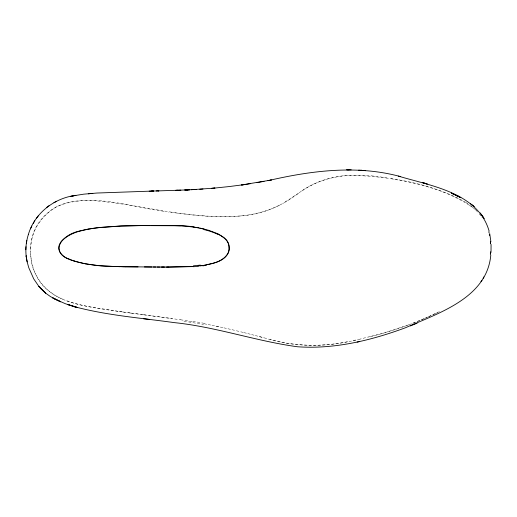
<?xml version="1.0" encoding="UTF-8"?>
<svg xmlns="http://www.w3.org/2000/svg" width="517" height="517" viewBox="0 0 517 517"><rect width="100%" height="100%" fill="white"/><g stroke="black" fill="none" stroke-linecap="round" stroke-linejoin="round"><path stroke-width="0.39" stroke-dasharray="2.58 1.94" d="M298.742 193.08L283.096 203.33M301.818 190.967C326.401 173.686 358.165 172.756 386.742 177.977M279.923 205.029C245.517 222.568 205.378 216.242 168.626 212.099M439.437 311.628L428.839 316.604M435.708 313.483L437.563 312.591M435.081 313.774L424.328 318.588M428.212 316.889C408.921 325.452 388.816 332.134 368.33 337.194M423.688 318.853L416.624 321.768M412.734 323.293L415.978 322.026M408.902 324.754L384.758 332.735L359.955 339.126M360.045 339.146L351.747 340.871M355.903 340.05C326.414 347.133 295.31 347.456 266.197 338.389M347.689 341.685C321.929 347.094 295.045 346.519 269.7 339.281M143.332 314.717L180.62 319.784M143.241 314.698L122.516 311.938M130.833 313.056L172.413 318.588M130.762 313.063L118.322 311.363M122.355 311.919C103.303 309.16 83.903 307.066 65.711 300.416M118.141 311.337C90.772 306.322 56.153 305.838 39.098 280.085A69.679 69.659 64 0 1 35.511 273.965C31.834 267.315 30.833 259.612 30.606 252.115M180.536 319.764L192.563 321.677M391.039 178.72C416.592 183.07 442.384 189.241 465.171 202.011M164.057 211.324C129.237 206.645 91.683 192.421 57.329 206.309C44.624 213.476 33.954 226.272 31.524 240.928C30.897 244.547 30.561 248.225 30.606 251.895M204.209 323.765L208.164 324.534M208.086 324.514L212.099 325.322M211.989 325.296L220.035 326.99M215.925 326.111L224.042 327.875M223.919 327.843L228.049 328.78M227.952 328.754L232.055 329.71M231.984 329.691L243.94 332.599M243.908 332.586L247.817 333.581M247.766 333.568L251.63 334.57M266.126 338.37L259.036 336.515M251.559 334.544L255.366 335.546M255.282 335.527L262.565 337.446M62.99 299.304C54.311 295.73 46.297 290.211 40.604 282.683A44.798 44.779 63.2 0 1 36.817 276.789L33.902 270.204L31.847 262.907A60.928 60.916 52.4 0 1 30.568 252.496C29.708 237.846 35.763 223.047 47.021 213.547C59.571 201.72 77.783 199.633 94.262 200.693C142.854 204.687 190.521 220.203 239.752 215.983C261.324 214.936 281.804 206.121 298.781 193.028C313.864 181.971 332.302 175.812 350.965 175.231C393.275 176.717 438.862 183.949 474.335 208.513M465.836 202.425L474.91 209.127M474.877 208.958L476.39 210.316M475.924 210.128L478.813 213.217M479.24 213.754L482.083 217.56M183.974 321.212A310.245 139.364 1.2 0 1 203.556 324.573M192.847 321.309A299.912 135.473 1.1 0 1 204.519 323.403"/><path stroke-width="0.78" d="M490.795 255.178C486.878 297.973 438.83 312.992 405.47 327.752C371.038 340.47 334.389 349.382 297.443 346.758C255.999 341.13 216.093 326.906 174.319 322.627C140.947 317.961 107.103 315.422 74.454 306.691L74.849 306.794L67.559 304.481L77.001 307.389L65.607 303.809L55.099 299.207L55.468 299.401L52.624 297.844L60.689 301.818L50.55 296.635L45.464 293.023L41.095 288.951L38.827 286.353L45.742 293.217L38.995 286.586L33.728 278.883L28.765 267.696L27.142 261.848L26.147 255.779L26.567 258.868C25.178 250.771 25.876 242.376 28.357 234.556M491.014 252.47L491.072 244.392M25.856 249.743L25.986 246.687M490.581 251.96L490.368 254.319M490.355 254.118L490.53 252.089M26.813 240.599L26.309 243.63M28.332 234.634C34.465 213.308 54.136 198.037 75.909 195.336L70.816 196.408L73.259 195.853M30.509 228.844L31.821 226.045M483.149 278.262L483.88 276.912M33.224 223.415L34.807 220.785M480.984 281.565L481.909 280.253M38.213 215.951L36.403 218.387M46.511 207.543L48.96 205.727M56.683 201.281L53.942 202.67M417.109 323.209L410.278 325.936M81.02 230.763C61.426 233.904 46.763 253.647 73.886 260.936M80.962 230.795L88.362 229.16A147.119 146.99 8.8 0 1 101.048 227.428L121.644 226.007L147.306 225.483M357.105 342.099L359.515 341.575M206.089 264.878C213.928 263.147 223.215 261.421 227.693 253.957A11.82 11.471 -89.3 0 0 229.18 249.259L228.953 245.323A12.912 12.55 -88.9 0 0 227.493 241.536L223.945 237.497L217.948 233.917M88.413 229.044C78.72 230.892 68.671 233.904 61.549 241.116A7.471 7.471 0 0 0 60.379 242.828C55.649 249.543 62.189 256.988 68.735 258.862A68.154 68.128 -29.8 0 0 72.593 260.439A56.056 56.023 -17.3 0 0 76.458 261.718L83.799 263.437A161.511 161.336 -7.5 0 0 101.086 265.777L114.994 266.52M73.446 195.807L83.676 194.172L96.905 193.035L153.659 191.032L149.187 191.167M191.2 189.72L214.975 188.091L211.712 188.375L229.128 186.566L244.651 184.569L241.504 184.996L271.393 180.006L268.006 180.666C311.357 170.629 357.079 164.736 400.701 176.646M257.046 182.604L264.058 181.351M205.023 265.027C211.492 263.844 218.355 262.571 223.602 258.326A23.672 23.097 83.6 0 0 225.903 256.161C228.359 253.802 229.438 250.306 229.121 246.964A8.97 8.699 -89.5 0 0 229.031 246.189L228.475 243.72L227.06 240.883A7.535 7.335 -87.4 0 0 225.923 239.397L221.308 235.926A51.92 50.795 -76.5 0 0 218.2 234.143A48.876 47.855 -72.2 0 0 216.087 233.083L208.597 230.259L199.704 228.146M202.696 265.499L200.441 265.854M244.451 184.601L250.622 183.619M201.578 265.57L198.121 266.022M98.301 227.577L120.248 226L138.323 225.612M90.565 193.539L88.336 193.752L92.814 193.339M193.429 266.481L168.587 267.063M199.743 189.241L202.994 189.022M193.526 266.598L167.321 267.063M193.158 189.603L196.305 189.435L184.705 189.998L187.723 189.868M158.202 190.889L180.847 190.159M177.854 190.25L175.851 190.327L189.642 189.791L186.624 189.907M156.25 190.96L158.926 190.857L151.087 191.096M139.603 225.593L180.498 225.774M147.274 225.502L149.833 225.477M151.113 225.47L159.869 225.451M160.057 225.457C174.843 225.393 189.771 225.761 204.247 229.031M166.054 267.056L168.716 267.076M163.514 267.05L167.43 267.069M162.248 267.043L164.852 267.063M160.974 267.043L163.559 267.063M162.267 267.056L157.155 267.024M153.336 266.998L159.669 267.043M155.779 267.018L144.398 266.934M349.111 169.802L346.694 169.783L351.23 169.828M138.039 266.882L125.108 266.772M151.908 266.992L122.542 266.727M125.211 266.753L121.275 266.707M121.372 266.682L118.761 266.649M120.099 266.656L115.007 266.546M117.546 266.591L104.861 266.152A162.448 162.428 -32.1 0 1 97.37 265.544L85.124 263.806M360.782 170.3L363.147 170.474L358.662 170.145M365.525 170.681L361.008 170.306L363.373 170.5M143.48 318.698L149.691 319.474M193.888 227.086L198.625 227.842M398.42 176.11C431.307 186.023 478.128 192.738 489.127 231.125M453.467 194.088L451.36 193.112L458.392 196.421L453.894 194.256M470.418 203.646L474.173 206.658L471.885 204.797M480.228 212.926L482.658 216.3M26.561 258.83L27.168 261.893M489.735 233.723L490.892 241.717M489.315 234.149L489.521 235.422M490.381 241.478L490.562 243.778M490.368 241.678L490.543 243.772M198.16 266.261A114.457 108.744 25.4 0 1 193.461 266.727M205.049 265.137A153.433 141.025 17.1 0 1 201.604 265.68M88.433 229.154A116.965 116.777 2.1 0 1 98.314 227.7M180.517 225.574A151.565 141.929 -17.3 0 1 193.927 226.905M204.086 229.632A72.238 69.769 -30.2 0 1 217.76 234.279M206.186 265.26A115.013 107.219 19.4 0 1 202.787 265.893M200.299 265.079A94.262 89.706 25.7 0 1 193.436 265.783M85.137 263.735A95.218 95.057 -3.9 0 1 73.905 260.872M488.823 231.706A27.201 27.026 -70.4 0 1 489.088 232.928M427.12 183.974L422.454 182.507L427.12 183.974M460.744 197.63L456.362 195.432L460.744 197.63M483.498 217.631L481.947 215.234L484.112 218.626L483.498 217.631"/></g></svg>
